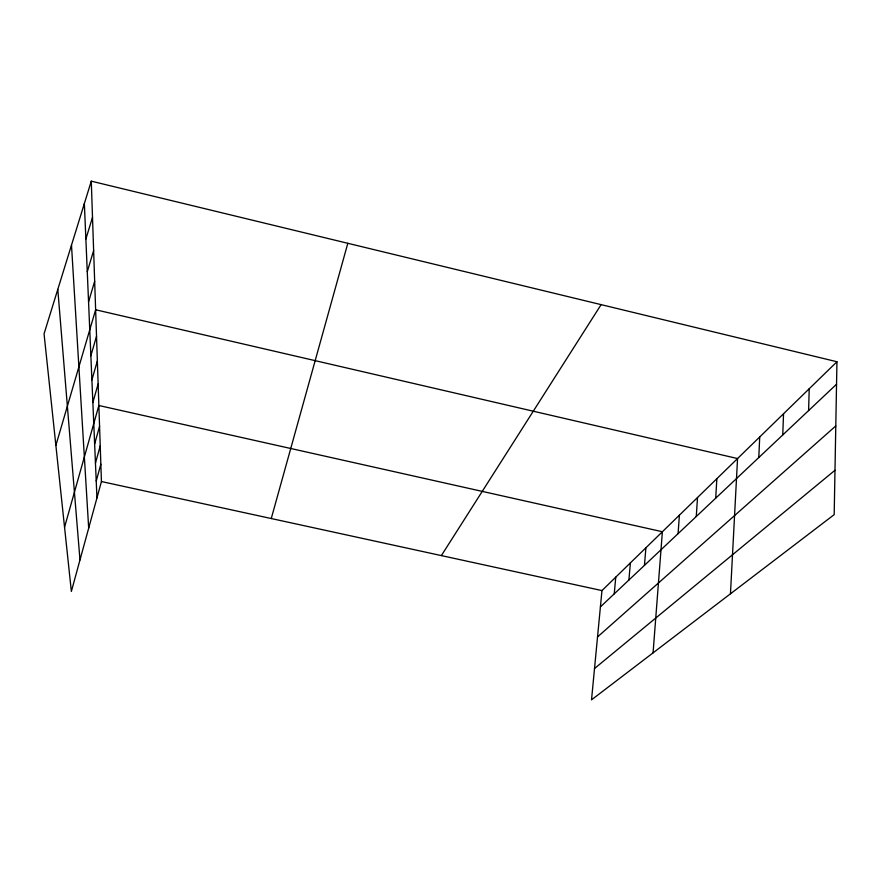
<?xml version="1.0" encoding="UTF-8"?>
<svg xmlns="http://www.w3.org/2000/svg" width="881" height="881" viewBox="0 0 881 881"><rect width="100%" height="100%" fill="white"/><g stroke="black" fill="none" stroke-linecap="round" stroke-linejoin="round"><path stroke-width="1.32" d="M836.95 361.75L834.186 514.636L591.525 699.833L601.965 590.578L836.95 361.75L91.283 181.167L44.05 333.822L71.361 591.459L101.436 481.544L91.283 181.167M808.604 410.59L809.21 388.763M782.757 434.95L783.539 413.751M758.794 457.547L759.719 436.954M730.459 593.794L737.551 458.549L95.633 309.771L55.877 445.401M715.713 498.172L716.859 478.691M696.276 516.497L697.521 497.523M678.084 533.655L679.394 515.165M653.074 652.854L662.38 531.739L98.859 405.513L64.555 527.223M644.452 565.36L645.894 547.795M628.902 580.028L630.389 562.893M614.244 593.849L615.764 577.132M96.227 481.037L100.841 464.243M95.456 463.076L100.225 445.874M271.26 518.535L347.819 243.288M94.641 443.969L99.564 426.338M92.868 402.485L98.132 383.951M91.899 379.931L97.362 360.913M90.864 355.759L96.525 336.245M88.563 301.875L94.663 281.292M87.274 271.711L93.628 250.556M85.875 239.048L92.505 217.288M441.37 555.592L601.117 304.639M600.402 606.899L836.543 384.237M597.527 636.941L835.783 425.952M594.51 668.536L834.99 470.267M101.436 481.544L601.965 590.578M57.794 289.409L79.984 559.942M71.493 245.138L88.684 528.148M84.356 203.555L96.943 497.941"/></g></svg>
